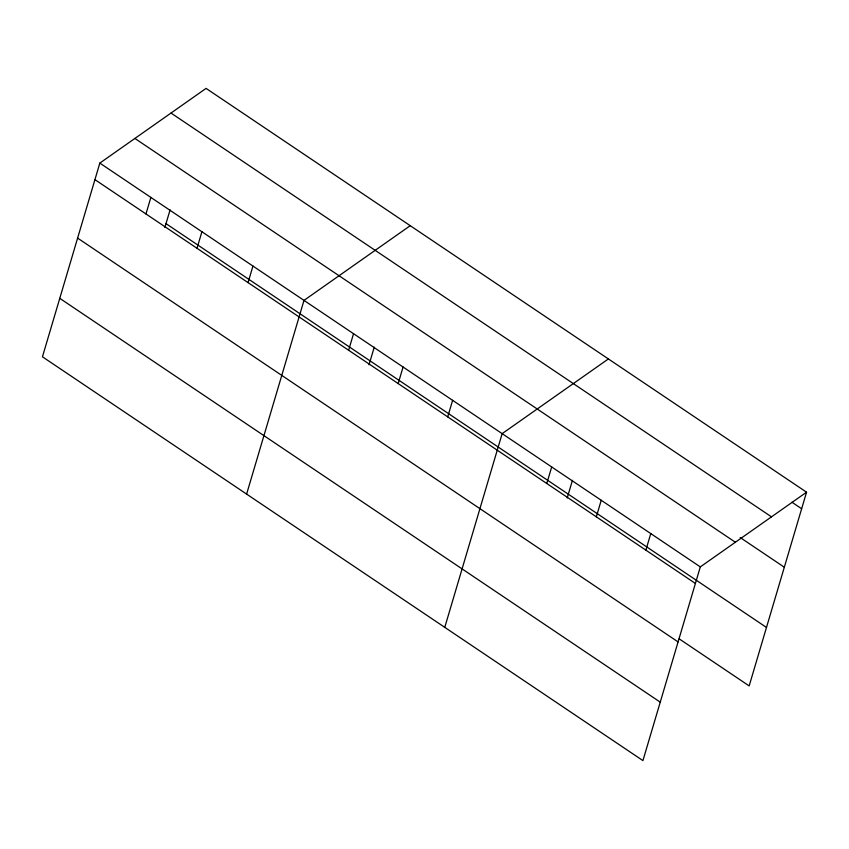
<?xml version="1.0" encoding="UTF-8"?>
<svg xmlns="http://www.w3.org/2000/svg" width="849" height="849" viewBox="0 0 849 849"><rect width="100%" height="100%" fill="white"/><g stroke="black" fill="none" stroke-linecap="round" stroke-linejoin="round"><path stroke-width="1.27" d="M99.832 163.093L42.45 356.803L642.926 760.608L700.308 566.899L806.55 492.197L206.074 88.392L99.832 163.093L700.308 566.899M145.964 213.969L150.867 197.414M164.876 227.447L170.097 209.83M197.01 248.29L201.913 231.735M248.046 282.611L252.949 266.055M246.613 494.097L303.995 300.387L410.237 225.685M348.631 350.255L353.534 333.699M369.039 364.752L374.26 347.135M398.17 383.568L403.073 367.012M447.71 416.88L452.613 400.325M444.77 627.358L502.152 433.637L608.393 358.947M546.788 483.506L551.691 466.961M567.196 498.002L572.417 480.385M596.327 516.829L601.23 500.273M645.866 550.141L650.769 533.586M806.55 492.197L749.168 685.907L679.168 638.841M791.958 502.237L801.647 508.753M171.01 113.044L771.486 516.85M740.179 537.523L784.327 567.217M134.885 138.44L735.372 542.246M166.011 223.637L766.488 627.453M94.929 179.638L695.405 583.454M77.609 238.102L678.086 641.918M59.77 298.339L660.246 702.155"/></g></svg>
